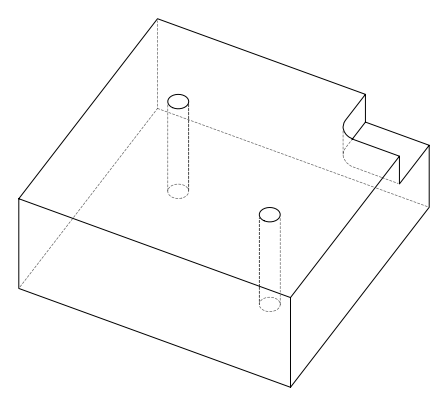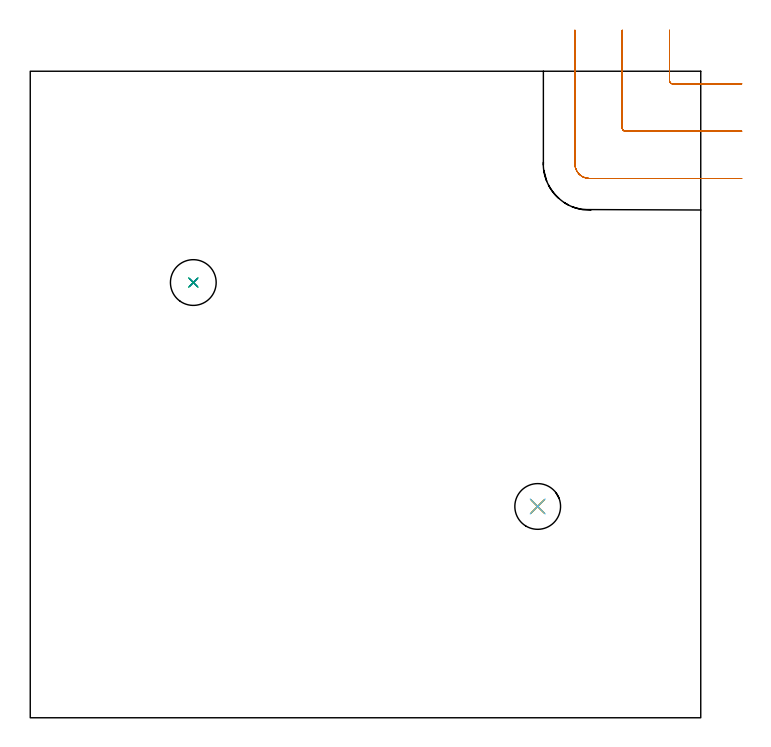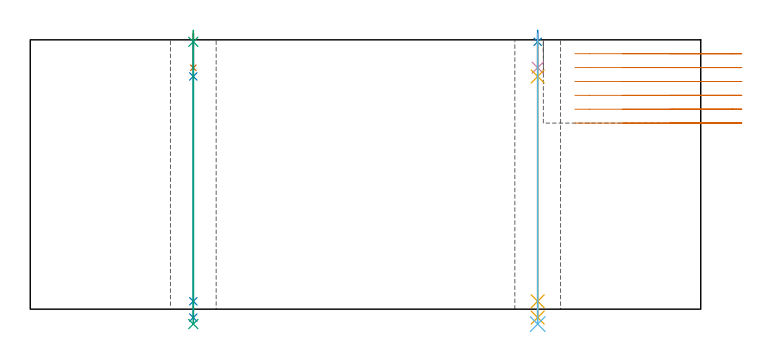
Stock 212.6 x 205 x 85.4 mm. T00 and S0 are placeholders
(PLAN: 9 operations, 7 tool changes, 4.6 min)
(1 MILL_CORNER_NOTCH_RECTANGULAR | CORNER_NOTCH_RECTANGULAR | UGT0201_136 | Follow Part, ap 5, ae 75% | 2.88 min | 56760 mm3)
(2 SPOT_DRILL | STEP1HOLE | NXT0321_9005460120000 | 0.03 min | 4 mm3)
(3 SPOT_DRILL_1 | STEP1HOLE_1 | NXT0321_9005460120000 | 0.03 min | 2 mm3)
(4 DRILL_BLIND_HOLE_INTO_CENTER | STEP1HOLE | NXT0301_030 | 0.05 min | 219 mm3)
(5 GUN_DRILL_THROUGH_HOLE | STEP1HOLE | UGT0307_001 | 0.42 min | 1508 mm3)
(6 SPADE_DRILL_TO_ENLARGE_THROUGH_HOLE | STEP1HOLE | UGT0306_005 | 0.37 min | 12361 mm3)
(7 DRILL_BLIND_HOLE_INTO_CENTER_1 | STEP1HOLE_1 | NXT0301_030 | 0.05 min | 219 mm3)
(8 GUN_DRILL_THROUGH_HOLE_1 | STEP1HOLE_1 | UGT0307_001 | 0.42 min | 1507 mm3)
(9 SPADE_DRILL_TO_ENLARGE_THROUGH_HOLE_1 | STEP1HOLE_1 | UGT0306_005 | 0.37 min | 12363 mm3)
(TOOL UGT0201_136 | Carbide End Mill 20.0 | D20 FL30 Z4)
(TOOL NXT0321_9005460120000 | NC Spot Drill, 142deg, 12mm, Carbide, Uncoated | D12 PA142 FL30 Z2)
(TOOL NXT0301_030 | Carbide Drill 5.9mm [860.1-0590-018A1-MM 2214] | D5.9 PA140 FL28 Z2)
(TOOL UGT0307_001 | Gun Drill 5 mm | D5 PA130 FL24 Z1)
(TOOL UGT0306_005 | Spade Drill 14.5mm | D14.5 PA132 FL10 Z2)
(OP 1 MILL_CORNER_NOTCH_RECTANGULAR)
G17 G21 G94 G90
T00 M6
G54
G17 G0 G90 X202.7 Y218. S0 M3
G43 Z95.4 H0
Z81.
G94 G1 Y215. F250.
Y201.996 F500.
G3 X203.696 Y201. R1.
G1 X222.6
X225.6 F250.
G0 Z95.4
X187.7 Y218.
Z81.
G1 Y215.
Y186.996 F500.
G3 X188.696 Y186. R1.
G1 X222.6
X225.6 F250.
G0 Z95.4
X172.7 Y218.
Z81.
G1 Y215.
Y175.6 F500.
G3 X177.3 Y171. R4.6
G1 X222.6
X225.6 F250.
G0 Z95.4
X202.7 Y218.
Z76.6
G1 Y215.
Y201.996 F500.
G3 X203.696 Y201. R1.
G1 X222.6
X225.6 F250.
G0 Z95.4
X187.7 Y218.
Z76.6
G1 Y215.
Y186.996 F500.
G3 X188.696 Y186. R1.
G1 X222.6
X225.6 F250.
G0 Z95.4
X172.7 Y218.
Z76.6
G1 Y215.
Y175.6 F500.
G3 X177.3 Y171. R4.6
G1 X222.6
X225.6 F250.
G0 Z95.4
X202.7 Y218.
Z72.2
G1 Y215.
Y201.996 F500.
G3 X203.696 Y201. R1.
G1 X222.6
X225.6 F250.
G0 Z95.4
X187.7 Y218.
Z72.2
G1 Y215.
Y186.996 F500.
G3 X188.696 Y186. R1.
G1 X222.6
X225.6 F250.
G0 Z95.4
X172.7 Y218.
Z72.2
G1 Y215.
Y175.6 F500.
G3 X177.3 Y171. R4.6
G1 X222.6
X225.6 F250.
G0 Z95.4
X202.7 Y218.
Z67.8
G1 Y215.
Y201.996 F500.
G3 X203.696 Y201. R1.
G1 X222.6
X225.6 F250.
G0 Z95.4
X187.7 Y218.
Z67.8
G1 Y215.
Y186.996 F500.
G3 X188.696 Y186. R1.
G1 X222.6
X225.6 F250.
G0 Z95.4
X172.7 Y218.
Z67.8
G1 Y215.
Y175.6 F500.
G3 X177.3 Y171. R4.6
G1 X222.6
X225.6 F250.
G0 Z95.4
X202.7 Y218.
Z63.4
G1 Y215.
Y201.996 F500.
G3 X203.696 Y201. R1.
G1 X222.6
X225.6 F250.
G0 Z95.4
X187.7 Y218.
Z63.4
G1 Y215.
Y186.996 F500.
G3 X188.696 Y186. R1.
G1 X222.6
X225.6 F250.
G0 Z95.4
X172.7 Y218.
Z63.4
G1 Y215.
Y175.6 F500.
G3 X177.3 Y171. R4.6
G1 X222.6
X225.6 F250.
G0 Z95.4
X202.7 Y218.
Z59.
G1 Y215.
Y201.996 F500.
G3 X203.696 Y201. R1.
G1 X222.6
X225.6 F250.
G0 Z95.4
X187.7 Y218.
Z59.
G1 Y215.
Y186.996 F500.
G3 X188.696 Y186. R1.
G1 X222.6
X225.6 F250.
G0 Z95.4
X172.7 Y218.
Z59.
G1 Y215.
Y175.6 F500.
G3 X177.3 Y171. R4.6
G1 X222.6
X225.6 F250.
G0 Z95.4
M5
M2
(OP 2 SPOT_DRILL)
G17 G21 G94 G90
T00 M6
G54
G17 G0 G90 X160.9 Y67. S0 M3
G43 Z95.4 H0
G94 G81 G98 Z84.772 F250. R88.4
G80
M5
M2
(OP 3 SPOT_DRILL_1)
G17 G21 G94 G90
T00 M6
G54
G17 G0 G90 X51.7 Y138. S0 M3
G43 Z95.4 H0
G94 G81 G98 Z84.772 F250. R88.4
G80
M5
M2
(OP 4 DRILL_BLIND_HOLE_INTO_CENTER)
G17 G21 G94 G90
T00 M6
G54
G17 G0 G90 X160.9 Y67. S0 M3
G43 Z95.4 H1
G94 G81 G98 Z76.55 F250. R87.4
G80
M5
M2
(OP 5 GUN_DRILL_THROUGH_HOLE)
G17 G21 G94 G90
T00 M6
G54
G17 G0 G90 X160.9 Y67. M8
G43 Z95.4 H0
Z85.125
S716 M3
G94 G1 Z73.794 F125. M26
G4 X.084
Z2.5 F250.
G4 X.084
Z-2.666 F125.
G4 X.084
M5
M9
G0 Z85.125
Z95.4
M2
(OP 6 SPADE_DRILL_TO_ENLARGE_THROUGH_HOLE)
G17 G21 G94 G90
T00 M6
G54
G17 G0 G90 X160.9 Y67. S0 M3
G43 Z95.4 H0
G94 G73 G98 Z-4.728 F250. Q12.875 R87.4
G80
M5
M2
(OP 7 DRILL_BLIND_HOLE_INTO_CENTER_1)
G17 G21 G94 G90
T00 M6
G54
G17 G0 G90 X51.7 Y138. S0 M3
G43 Z95.4 H1
G94 G81 G98 Z76.55 F250. R87.4
G80
M5
M2
(OP 8 GUN_DRILL_THROUGH_HOLE_1)
G17 G21 G94 G90
T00 M6
G54
G17 G0 G90 X51.7 Y138. M8
G43 Z95.4 H0
Z85.125
S716 M3
G94 G1 Z73.794 F125. M26
G4 X.084
Z2.5 F250.
G4 X.084
Z-2.666 F125.
G4 X.084
M5
M9
G0 Z85.125
Z95.4
M2
(OP 9 SPADE_DRILL_TO_ENLARGE_THROUGH_HOLE_1)
G17 G21 G94 G90
T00 M6
G54
G17 G0 G90 X51.7 Y138. S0 M3
G43 Z95.4 H0
G94 G73 G98 Z-4.728 F250. Q12.875 R87.4
G80
M5
M2
